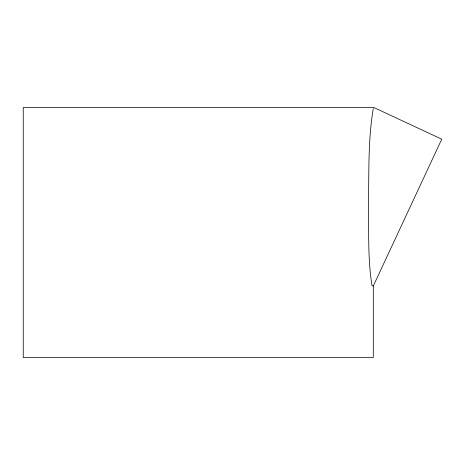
<?xml version="1.0" encoding="UTF-8"?>
<svg xmlns="http://www.w3.org/2000/svg" width="465" height="465" viewBox="0 0 465 465"><rect width="100%" height="100%" fill="white"/><g stroke="black" fill="none" stroke-linecap="round" stroke-linejoin="round"><path stroke-width="0.7" d="M373.296 108.49C367.687 141.197 369.216 174.747 368.361 207.82C369.001 233.756 367.757 260.022 372.023 285.696L373.296 285.981L441.75 139.186L373.767 107.485M373.296 107.485L23.25 107.485L23.25 357.515L373.296 357.515L373.296 285.981"/></g></svg>
